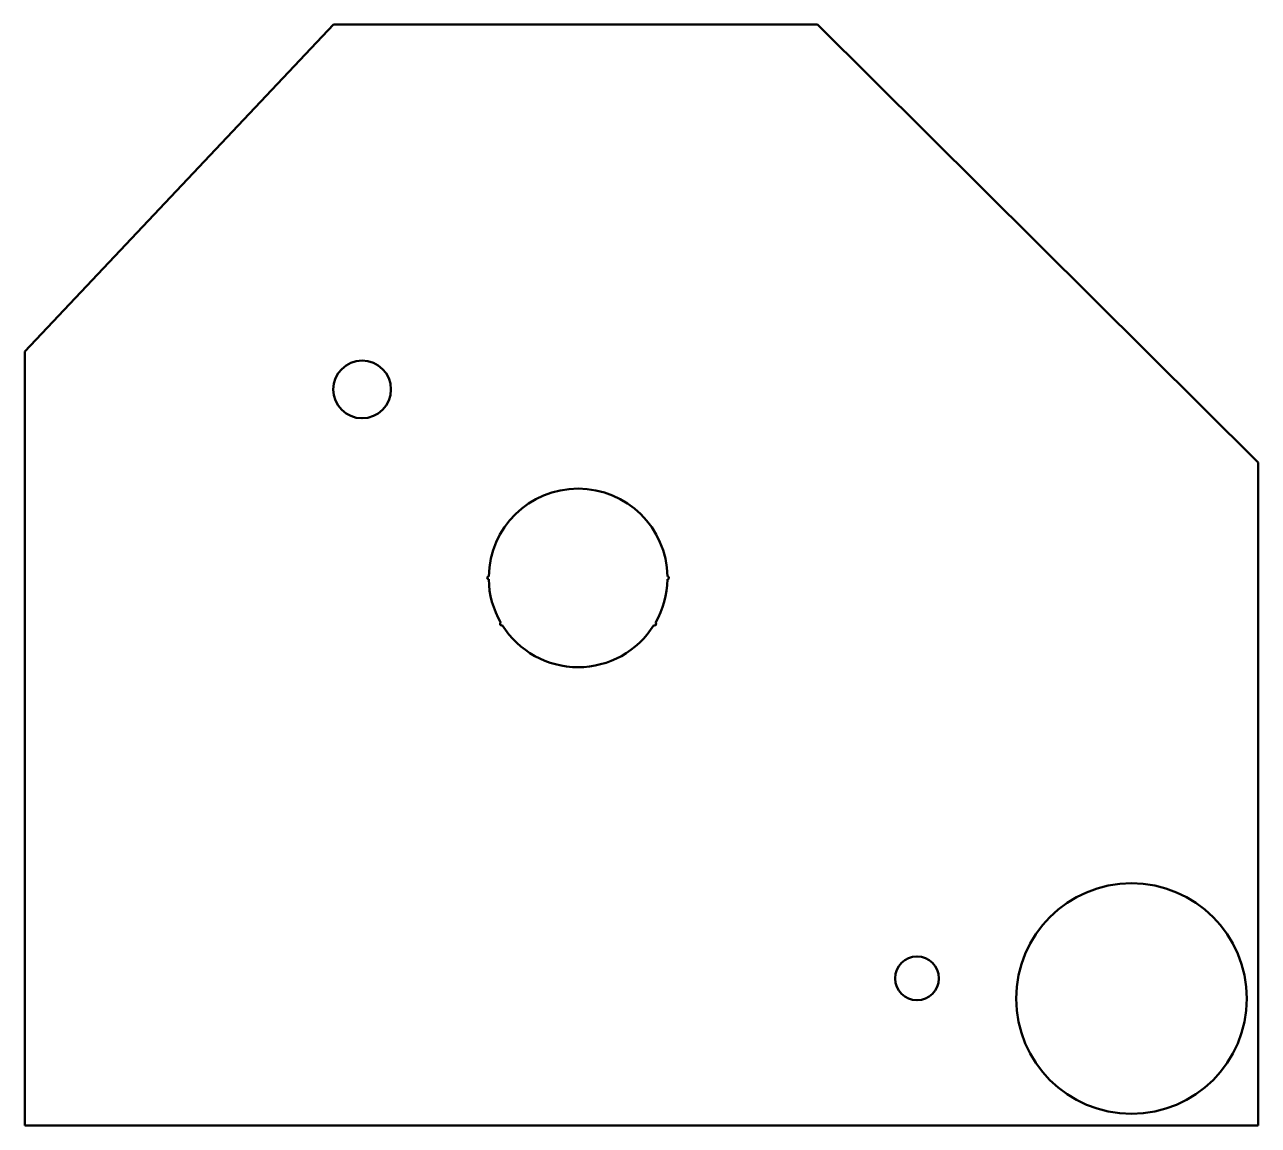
# Model space of a CAD drawing. Header units: millimetres. Extents: x 0 to 2140, y 0 to 1910.
import ezdxf

# ---------------------------------------------------------------- set-up
doc = ezdxf.new("R2010")
doc.units = ezdxf.units.MM
doc.layers.add('IV_INTERIOR_PROFILES', color=7, linetype='Continuous', lineweight=50)
doc.layers.add('IV_OUTER_PROFILE', color=7, linetype='Continuous', lineweight=50)

msp = doc.modelspace()

# ---------------------------------------------------------------- linework, layer by layer
at = {"layer": 'IV_INTERIOR_PROFILES'}
for centre, radius in [((585.4, 1277), 50), ((1920, 220), 200), ((1548, 255), 38)]:
    msp.add_circle(centre, radius, dxfattribs=at)
for centre, radius, start, end in [((960, 950), 155, 0.9241, 179.0759), ((805, 950), 2.5, 89.5379, 270.4621), ((960, 950), 155, 180.9241, 210.1488), ((960, 950), 155, 329.8512, 359.0759), ((1115, 950), 2.5, 269.5379, 90.4621), ((827.2, 870), 2.5, 120.6109, 301.535), ((960, 950), 155, 211.9971, 328.0029), ((1092.8, 870), 2.5, 238.465, 59.3891)]:
    msp.add_arc(centre, radius, start, end, dxfattribs=at)
at = {"layer": 'IV_OUTER_PROFILE'}
for p, q in [((0, 1342.9), (535.5, 1910)), ((535.5, 1910), (1375.5, 1910)), ((1375.5, 1910), (2140, 1150)), ((0, 0), (0, 1342.9)), ((2140, 1150), (2140, 0)), ((2140, 0), (0, 0))]:
    msp.add_line(p, q, dxfattribs=at)

doc.saveas('drawing.dxf')
